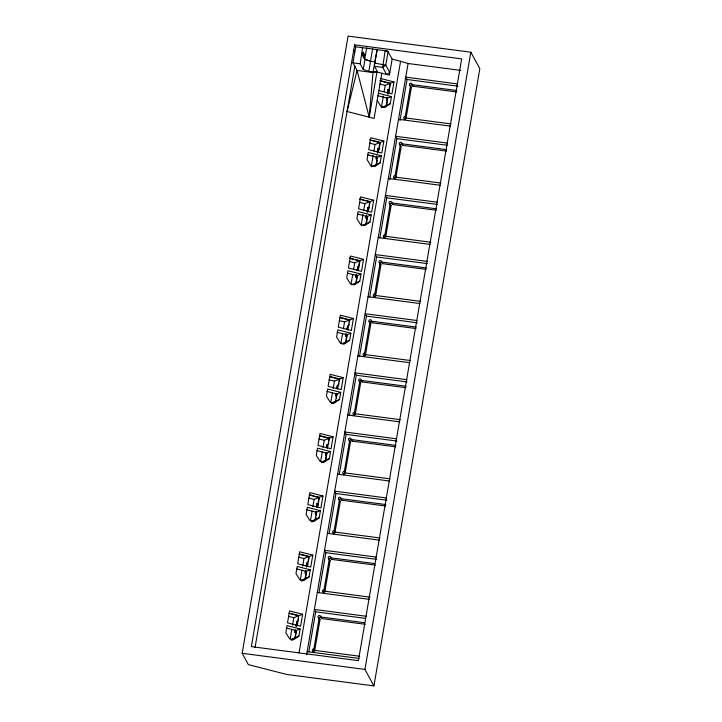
<?xml version="1.0" encoding="UTF-8"?>
<svg xmlns="http://www.w3.org/2000/svg" width="722" height="722" viewBox="0 0 722 722"><rect width="100%" height="100%" fill="white"/><g stroke="black" fill="none" stroke-linecap="round" stroke-linejoin="round"><path stroke-width="1.08" d="M374.51 66.316L374.601 63.085L385.765 65.16L389.817 72.597L386.55 74.447L382.705 67.39L385.106 50.684L388.075 51.686L385.765 65.16L382.705 67.39L374.51 66.316L377.254 71.343L373.039 71.938L368.834 71.388L363.274 69.511L360.17 63.816L362.579 47.724M355.693 46.822L352.932 62.868L357.074 70.449L369.204 117.172L372.976 72.543L376.956 71.983L389.375 75.169L392.127 59.123L387.714 51.027L355.693 46.822L354.61 44.845L461.674 58.888L358.401 660.666L251.337 646.614L354.61 44.845M242.168 653.302L348.085 36.1L470.843 52.21L479.832 68.698L373.915 685.9L286.769 674.465L248.332 664.61L242.168 653.302L364.917 669.411L373.915 685.9M255.047 647.589L354.809 66.307M362.769 53.112L363.265 52.309L364.682 54.917C364.375 58.681 360.991 48.13 364.538 55.765M363.121 53.157L363.265 52.309M364.195 55.72L362.913 52.264M374.98 61.857L370.485 61.271L364.691 59.312L366.668 47.823M363.274 69.511L365.016 59.321L361.921 53.636M370.485 61.271L372.642 48.735M368.834 71.388L370.585 61.199L365.016 59.321M373.039 71.938L377.254 49.656M374.583 63.509L377.128 49.322M369.204 117.172L376.956 71.983M381.848 73.238L374.095 118.426L347.056 111.486L357.074 70.449L372.976 72.543M290.172 638.97L291.814 629.404M292.545 625.153L293.818 617.707L302.644 614.269L300.587 626.236L287.518 622.887L289.576 610.92L302.644 614.269M300.325 579.82L301.967 570.254M302.689 566.003L303.971 558.557L309.233 556.454L308.321 561.761M310.469 520.67L312.112 511.104M312.843 506.853L314.124 499.416L319.386 497.305L317.743 506.871M320.622 461.52L322.265 451.954M322.996 447.703L324.268 440.267L329.53 438.155L329.169 440.276M330.775 402.371L332.418 392.804M333.149 388.553L334.421 381.117L339.683 379.005L339.322 381.126M340.928 343.221L342.562 333.654M343.482 328.348L344.575 321.967L353.401 318.528L351.343 330.495L338.275 327.147L340.324 315.18L353.401 318.528M351.072 284.071L352.715 274.504M353.627 269.198L354.728 262.817L363.545 259.378L361.496 271.346L348.428 267.997L350.477 256.03L363.545 259.378M361.226 224.93L363.049 214.299M363.78 210.048L364.872 203.667L370.133 201.555L365.919 200.472M371.198 166.836L373.202 155.149M373.933 150.898L375.025 144.517L380.286 142.415L369.736 139.707M381.342 107.695L383.355 95.999M384.077 91.748L385.178 85.367L390.44 83.265L388.617 93.887M295.849 630.135L295.172 632.301L295.199 630.18M295.903 626.109L296.923 621.904L296.552 626.055M306.002 570.985L305.325 573.151L305.352 571.03M306.227 565.94C307.04 560.11 307.906 563.341 306.697 566.905M316.155 511.835L315.478 514.001L315.505 511.88M316.371 506.79L317.229 503.604L317.03 506.745M326.299 452.685L325.622 454.851L325.649 452.73M326.524 447.64L327.382 444.454L327.174 447.595M336.452 393.535L335.775 395.701L335.802 393.589M336.678 388.49L337.526 385.304L337.327 388.445M346.605 334.385C346.262 338.221 345.053 335.883 346.127 333.42M346.831 329.34L347.679 326.154L347.481 329.295M356.758 275.235C356.406 279.071 355.206 276.743 356.28 274.27M356.975 270.199L357.832 267.005L357.634 270.145M366.902 216.095C366.559 219.93 365.35 217.593 366.433 215.12M367.128 211.05C367.94 205.21 368.807 208.45 367.606 212.015M377.055 156.945C376.713 160.78 375.503 158.443 376.577 155.97M377.281 151.9C378.093 146.07 378.96 149.301 377.759 152.865M387.209 97.795L386.532 99.961L386.559 97.84M387.434 92.75C388.246 86.92 389.113 90.151 387.904 93.716M295.172 632.301L295.533 630.044M296.228 625.974L296.923 621.904M305.325 573.151L305.677 570.903M306.381 566.824L307.076 562.754M315.478 514.001L315.83 511.754M316.525 507.674L317.229 503.604M325.622 454.851L325.983 452.604M326.849 447.721L327.382 444.454M335.775 395.701L336.127 393.454M337.003 388.58L337.526 385.304M345.928 336.56L346.28 334.304M347.147 329.431L347.679 326.154M355.756 277.32L356.433 275.154M357.3 270.281L357.832 267.005M366.225 218.261L366.586 216.004M367.272 212.151L367.985 207.864M376.379 159.111L376.731 156.855M377.425 153.001L378.129 148.714M386.532 99.961L386.884 97.714M387.579 93.851L388.283 89.564M291.354 640.116L294.955 637.697L296.182 630.541L300.126 628.952L298.899 636.109L293.502 639.746L289.567 638.744L285.822 632.761L287.049 625.604L300.126 628.952M297.022 625.649L298.7 615.857L288.89 613.339M301.507 580.966L305.099 578.548L306.327 571.391L310.279 569.802L309.043 576.959L303.646 580.596L299.72 579.595L295.975 573.611L297.202 566.454L310.279 569.802M307.166 566.499L308.854 556.707L312.797 555.128L310.74 567.086L297.672 563.738L299.72 551.77L312.797 555.128M311.651 521.826L315.252 519.398L316.48 512.241L320.424 510.662L319.196 517.818L313.799 521.446L309.873 520.445L306.128 514.461L307.355 507.304L320.424 510.662M317.319 507.349L318.998 497.557L322.942 495.978L320.893 507.945L307.825 504.588L309.873 492.621L322.942 495.978M321.804 462.676L325.405 460.248L326.633 453.091L330.577 451.512L329.349 458.669L323.952 462.306L320.026 461.295L316.281 455.311L317.509 448.154L330.577 451.512M327.472 448.2L329.151 438.407L333.095 436.828L331.046 448.795L317.969 445.438L320.026 433.471L333.095 436.828M331.958 403.526L335.55 401.098L336.786 393.941L340.73 392.362L339.502 399.519L334.106 403.156L330.171 402.145L326.425 396.161L327.653 389.005L340.73 392.362M337.625 389.05L339.304 379.258L343.248 377.678L341.19 389.645L328.122 386.288L330.18 374.33L343.248 377.678M343.004 343.771L345.703 341.948L346.93 334.791L350.883 333.212L349.647 340.369L344.25 344.006L340.324 342.995L336.578 337.021L337.806 329.855L350.883 333.212M347.769 329.9L349.457 320.117L339.647 317.599M353.157 284.621L355.856 282.807L357.083 275.642L361.027 274.062L359.8 281.219L354.403 284.856L350.477 283.845L346.731 277.871L347.959 270.714L361.027 274.062M357.922 270.75L359.601 260.967L349.8 258.449M363.31 225.472L366.009 223.658L367.236 216.501L371.18 214.912L369.953 222.069L364.556 225.706L360.63 224.704L356.876 218.721L358.112 211.564L371.18 214.912M368.076 211.609L369.754 201.817L373.698 200.229L371.649 212.196L358.572 208.848L360.63 196.88L373.698 200.229M373.454 166.322L376.153 164.508L377.389 157.351L381.333 155.762L380.106 162.919L374.709 166.556L370.774 165.555L367.029 159.571L368.256 152.414L381.333 155.762M378.229 152.459L379.907 142.667L383.851 141.088L381.794 153.046L368.725 149.698L370.783 137.731L383.851 141.088M383.608 107.172L386.306 105.358L387.533 98.201L391.477 96.613L390.25 103.778L384.853 107.407L380.927 106.405L377.182 100.421M388.373 93.309L390.051 83.517L394.004 81.938L391.947 93.905L378.879 90.548M292.04 640.08L295.253 637.914L296.345 631.542M297.437 625.162L297.807 623.041M298.168 620.911L298.529 618.79M302.193 580.93L305.397 578.773L306.498 572.393M307.59 566.012L307.951 563.891M312.337 521.78L315.55 519.623L315.92 517.493M316.281 515.373L316.642 513.243M322.49 462.64L325.703 460.474L326.976 453.037M328.438 444.526L328.799 442.405M336.398 398.138L337.129 393.887M338.591 385.386L338.952 383.256M343.591 343.798L346 342.174L347.282 334.737M348.735 326.236L349.105 324.106M349.466 321.985L349.836 319.855L340.333 317.418M354.547 284.107L356.154 283.024L357.435 275.587M358.347 270.272L359.98 260.705L355.765 259.622M364.7 224.957L366.307 223.874L367.579 216.438M368.861 209.001L369.222 206.871M369.592 204.75L369.953 202.62M377.182 160.483L376.46 164.733L372.074 166.484M379.005 149.851L380.106 143.47M387.335 101.333L386.604 105.583L382.218 107.343M299.016 653.067L400.575 61.289L392.127 59.123M306.606 654.782L408.083 63.5L400.575 61.289M308.817 651.795L315.676 611.841L314.386 609.467L366.289 616.272M318.971 592.645L325.83 552.691L324.53 550.317L376.442 557.122M329.124 533.495L335.983 493.541L334.683 491.168L386.595 497.981M339.277 474.345L346.127 434.391L344.836 432.018L396.748 438.832M349.421 415.204L356.28 375.241L354.989 372.868L406.892 379.682M359.574 356.054L366.433 316.092L365.133 313.718L417.045 320.532M369.727 296.904L376.586 256.951L375.287 254.568L427.198 261.382M379.88 237.755L386.73 197.801L385.44 195.427L437.351 202.232M389.835 179.715L396.883 138.651L395.593 136.278L447.496 143.082M399.988 120.565L407.037 79.501L405.737 77.128L457.649 83.942M313.195 651.641A1.336 1.282 -28.6 0 1 314.72 650.522L313.862 648.943L319.151 618.077A1.336 1.282 -28.6 0 1 318.068 616.624A1.336 1.282 -28.6 0 1 319.593 615.505A1.336 1.282 -28.6 0 1 320.685 616.967L321.543 618.546L365.305 624.286M323.348 592.491A1.336 1.282 -28.6 0 1 324.873 591.372L324.007 589.793L329.304 558.927A1.336 1.282 -28.6 0 1 328.221 557.474A1.336 1.282 -28.6 0 1 329.746 556.364A1.336 1.282 -28.6 0 1 330.829 557.817L331.696 559.397L375.449 565.145M333.555 534.009A1.336 1.282 -28.6 0 1 335.026 532.222L334.16 530.643L339.457 499.786A1.336 1.282 -28.6 0 1 338.365 498.324A1.336 1.282 -28.6 0 1 339.9 497.214A1.336 1.282 -28.6 0 1 340.983 498.667L341.849 500.256L385.602 505.996M343.708 474.859A1.336 1.282 -28.6 0 1 345.17 473.081L344.313 471.493L349.61 440.637A1.336 1.282 -28.6 0 1 348.518 439.175A1.336 1.282 -28.6 0 1 350.044 438.064A1.336 1.282 -28.6 0 1 351.136 439.517L352.002 441.106L395.755 446.846M353.78 415.385A1.336 1.282 -28.6 0 1 355.323 413.932L354.457 412.343L359.755 381.487A1.336 1.282 -28.6 0 1 358.672 380.025A1.336 1.282 -28.6 0 1 360.197 378.915A1.336 1.282 -28.6 0 1 361.289 380.368L362.146 381.956L405.908 387.696M363.933 356.235A1.336 1.282 -28.6 0 1 365.476 354.782L364.61 353.193L369.908 322.337A1.336 1.282 -28.6 0 1 368.825 320.884A1.336 1.282 -28.6 0 1 370.35 319.765A1.336 1.282 -28.6 0 1 371.433 321.227L372.299 322.806L416.053 328.546M374.086 297.085A1.336 1.282 -28.6 0 1 375.63 295.632L374.763 294.053L380.061 263.187A1.336 1.282 -28.6 0 1 378.969 261.734A1.336 1.282 -28.6 0 1 380.503 260.615A1.336 1.282 -28.6 0 1 381.586 262.077L382.452 263.656L426.206 269.396M384.239 237.935A1.336 1.282 -28.6 0 1 385.774 236.482L384.916 234.903L390.214 204.037A1.336 1.282 -28.6 0 1 389.122 202.584A1.336 1.282 -28.6 0 1 390.647 201.465A1.336 1.282 -28.6 0 1 391.739 202.927L392.606 204.506L436.359 210.246M394.383 178.785A1.336 1.282 -28.6 0 1 395.927 177.332L395.06 175.753L400.358 144.887A1.336 1.282 -28.6 0 1 399.275 143.434A1.336 1.282 -28.6 0 1 400.8 142.315A1.336 1.282 -28.6 0 1 401.892 143.777L402.75 145.357L446.503 151.097M404.537 119.635A1.336 1.282 -28.6 0 1 406.08 118.182L405.213 116.603L410.511 85.747A1.336 1.282 -28.6 0 1 409.428 84.284A1.336 1.282 -28.6 0 1 410.953 83.174A1.336 1.282 -28.6 0 1 412.036 84.627L412.903 86.216L456.656 91.956M314.72 650.522L320.017 619.666L319.151 618.077M324.873 591.372L330.171 560.516L329.304 558.927M335.026 532.222L340.315 501.366L339.457 499.786M345.17 473.081L350.468 442.216L349.61 440.637M355.323 413.932L360.621 383.066L359.755 381.487M365.476 354.782L370.774 323.916L369.908 322.337M375.63 295.632L380.918 264.775L380.061 263.187M385.774 236.482L391.071 205.626L390.214 204.037M395.927 177.332L401.224 146.476L400.358 144.887M406.08 118.182L411.378 87.326L410.511 85.747M364.917 669.411L470.843 52.21M384.194 107.208L385.801 106.125M374.05 166.349L375.657 165.275M332.643 403.49L335.856 401.324L331.47 403.084M388.607 89.645L387.958 89.699M386.207 99.88L386.857 99.826M386.306 105.358L390.25 103.778M378.454 148.795L377.805 148.84M376.054 159.03L376.703 158.975M376.153 164.508L380.106 162.919M368.301 207.945L367.651 207.99M365.91 218.179L366.559 218.125M366.009 223.658L369.953 222.069M361.921 225.634L366.307 223.874M358.157 267.095L357.498 267.14M355.856 282.807L359.8 281.219M351.767 284.784L356.154 283.024M348.004 326.245L347.354 326.29M345.603 336.47L346.253 336.425M345.703 341.948L349.647 340.369M341.623 343.934L346 342.174M337.851 385.386L337.201 385.44M335.45 395.62L336.109 395.575M335.55 401.098L339.502 399.519M327.698 444.535L327.048 444.59M325.306 454.77L325.956 454.725M325.405 460.248L329.349 458.669M321.317 462.233L325.703 460.474M317.554 503.685L316.895 503.739M315.153 513.92L315.803 513.865M315.252 519.398L319.196 517.818M311.164 521.383L315.55 519.623M305 573.069L305.65 573.015M305.099 578.548L309.043 576.959M301.02 580.524L305.397 578.773M297.247 621.985L296.598 622.03M294.847 632.219L295.506 632.165M294.955 637.697L298.899 636.109M291.742 639.322L295.253 637.914M408.083 63.5L460.817 70.413M352.932 62.868L360.17 63.816M407.037 79.501L457.838 86.171M412.036 84.627L456.891 90.512M451.151 123.94L406.305 118.056A1.336 1.282 -28.6 0 1 404.771 119.175A1.336 1.282 -28.6 0 1 403.688 117.713A1.336 1.282 -28.6 0 1 405.213 116.603M398.499 119.301L450.411 126.115M396.883 138.651L447.685 145.312M401.892 143.777L446.738 149.662M440.998 183.09L396.152 177.206A1.336 1.282 -28.6 0 1 394.627 178.325A1.336 1.282 -28.6 0 1 393.535 176.863A1.336 1.282 -28.6 0 1 395.06 175.753M388.355 178.451L440.258 185.265M386.73 197.801L437.541 204.461M391.739 202.927L436.584 208.811M430.853 242.24L385.999 236.356A1.336 1.282 -28.6 0 1 384.474 237.475A1.336 1.282 -28.6 0 1 383.382 236.013A1.336 1.282 -28.6 0 1 384.916 234.903M378.202 237.601L430.113 244.406M376.586 256.951L427.388 263.611M381.586 262.077L426.44 267.961M420.7 301.39L375.846 295.506A1.336 1.282 -28.6 0 1 374.321 296.625A1.336 1.282 -28.6 0 1 373.238 295.163A1.336 1.282 -28.6 0 1 374.763 294.053M368.049 296.751L419.96 303.556M366.433 316.092L417.235 322.761M371.433 321.227L416.287 327.111M410.547 360.54L365.702 354.655A1.336 1.282 -28.6 0 1 364.168 355.765A1.336 1.282 -28.6 0 1 363.085 354.312A1.336 1.282 -28.6 0 1 364.61 353.193M357.895 355.901L409.807 362.706M356.28 375.241L407.082 381.911M361.289 380.368L406.134 386.252M400.394 419.69L355.549 413.805A1.336 1.282 -28.6 0 1 354.024 414.915A1.336 1.282 -28.6 0 1 352.932 413.462A1.336 1.282 -28.6 0 1 354.457 412.343M347.751 415.042L399.654 421.856M346.127 434.391L396.938 441.061M351.136 439.517L395.981 445.402M390.25 478.839L345.396 472.955A1.336 1.282 -28.6 0 1 343.871 474.065A1.336 1.282 -28.6 0 1 342.779 472.612A1.336 1.282 -28.6 0 1 344.313 471.493M337.598 474.192L389.51 481.005M335.983 493.541L386.784 500.211M340.983 498.667L385.837 504.552M380.097 537.98L335.243 532.105A1.336 1.282 -28.6 0 1 333.717 533.215A1.336 1.282 -28.6 0 1 332.634 531.753A1.336 1.282 -28.6 0 1 334.16 530.643M327.445 533.341L379.357 540.155M325.83 552.691L376.631 559.36M330.829 557.817L374.592 563.557M369.944 597.13L325.099 591.246A1.336 1.282 -28.6 0 1 323.564 592.365A1.336 1.282 -28.6 0 1 322.481 590.903A1.336 1.282 -28.6 0 1 324.007 589.793M317.292 592.491L369.204 599.305M315.676 611.841L365.377 618.357M320.685 616.967L364.439 622.707M359.791 656.28L314.945 650.396A1.336 1.282 -28.6 0 1 313.42 651.515A1.336 1.282 -28.6 0 1 312.328 650.053A1.336 1.282 -28.6 0 1 313.862 648.943M307.148 651.641L359.051 658.446M380.927 78.581L394.004 81.938M379.889 80.557L390.44 83.265M380.25 81.008L390.051 83.517M379.898 84.023L385.178 85.367M378.409 93.264L391.477 96.613M377.732 95.683L387.533 98.201M370.097 140.149L379.907 142.667M369.745 143.164L375.025 144.517M367.579 154.833L377.389 157.351M359.583 198.857L363.807 199.931M359.953 199.299L369.754 201.817M359.601 202.313L364.872 203.667M357.426 213.983L367.236 216.501M349.43 257.998L353.654 259.081M349.448 261.463L354.728 262.817M347.282 273.133L357.083 275.642M339.295 320.613L344.575 321.967M337.129 332.282L346.93 334.791M330.189 376.568L339.683 379.005M329.494 376.749L339.304 379.258M329.142 379.763L334.421 381.117M326.976 391.432L336.786 393.941M320.036 435.718L329.53 438.155M319.35 435.898L329.151 438.407M318.998 438.913L324.268 440.267M316.832 450.573L326.633 453.091M309.882 494.868L314.106 495.951M316.218 496.492L319.386 497.305M309.197 495.048L318.998 497.557M308.845 498.063L314.124 499.416M306.679 509.723L316.48 512.241M299.729 554.018L309.233 556.454M299.043 554.189L308.854 556.707M298.691 557.203L303.971 558.557M296.525 568.873L306.327 571.391M290.641 613.438L298.024 615.324M288.538 616.353L293.818 617.707M286.372 628.023L296.182 630.541M361.578 53.59L364.691 59.312M353.726 49.989L354.809 51.966M402.686 144.698A1.336 1.282 -28.6 0 1 402.75 145.357M400.602 146.214A1.336 1.282 -28.6 0 1 400.367 145.979M400.123 145.357A1.336 1.282 -28.6 0 1 402.524 144.4M392.533 203.839A1.336 1.282 -28.6 0 1 392.606 204.506M391.071 205.626A1.336 1.282 -28.6 0 1 390.214 205.129M390.051 204.831A1.336 1.282 -28.6 0 1 392.371 203.55M372.308 322.463A1.336 1.282 -28.6 0 1 372.299 322.806M370.774 323.916A1.336 1.282 -28.6 0 1 369.908 323.42M369.745 323.131A1.336 1.282 -28.6 0 1 370.53 321.434A1.336 1.282 -28.6 0 1 372.236 322.138M349.448 441.422A1.336 1.282 -28.6 0 1 350.567 439.644A1.336 1.282 -28.6 0 1 352.002 441.106M350.468 442.216A1.336 1.282 -28.6 0 1 349.845 441.963M339.295 500.572A1.336 1.282 -28.6 0 1 340.414 498.794A1.336 1.282 -28.6 0 1 341.849 500.256M340.315 501.366A1.336 1.282 -28.6 0 1 339.692 501.104M319.16 619.169A1.336 1.282 -28.6 0 1 319.945 617.12A1.336 1.282 -28.6 0 1 321.543 618.546M320.017 619.666A1.336 1.282 -28.6 0 1 319.395 619.404M329.304 560.019A1.336 1.282 -28.6 0 1 330.089 557.98A1.336 1.282 -28.6 0 1 331.696 559.397M330.171 560.516A1.336 1.282 -28.6 0 1 329.548 560.254M362.164 381.613A1.336 1.282 -28.6 0 1 362.146 381.956M360.621 383.066A1.336 1.282 -28.6 0 1 359.998 382.813M359.601 382.281A1.336 1.282 -28.6 0 1 360.377 380.584A1.336 1.282 -28.6 0 1 362.083 381.288M382.461 263.322A1.336 1.282 -28.6 0 1 382.452 263.656M380.918 264.775A1.336 1.282 -28.6 0 1 380.061 264.27M379.898 263.981A1.336 1.282 -28.6 0 1 382.227 262.7M412.84 85.548A1.336 1.282 -28.6 0 1 412.903 86.216M411.378 87.326A1.336 1.282 -28.6 0 1 411.044 87.236M410.746 87.064A1.336 1.282 -28.6 0 1 410.511 86.83M410.276 86.207A1.336 1.282 -28.6 0 1 412.677 85.25"/></g></svg>
